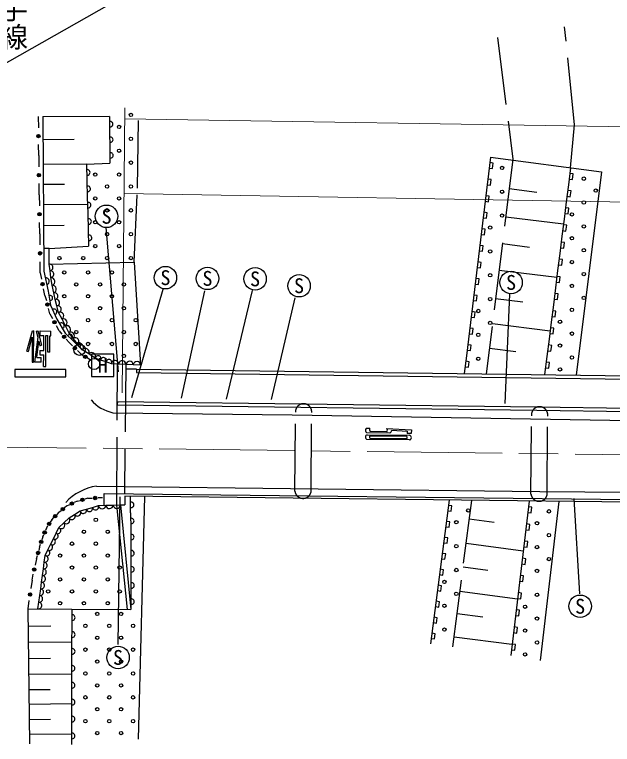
# Model space of a CAD drawing. Units: millimetres, scale not verified. Extents: x 40000 to 680000, y 20000 to 380000.
# Drawn here: x 187035 to 240221, y 255349 to 320236 of the extents above; entities that cross this region are included whole.
import ezdxf
from ezdxf.enums import TextEntityAlignment as Align

# ---------------------------------------------------------------- set-up
doc = ezdxf.new("R2010")
doc.units = ezdxf.units.MM
doc.header["$LTSCALE"] = 1000
doc.linetypes.add('CHAIN', pattern=[18.5, 12, -1.5, 3.5, -1.5])
doc.linetypes.add('DASHED', pattern=[7.5, 6, -1.5])
for name, color, linetype, lineweight in [('M-BGD', 7, 'Continuous', 25), ('M-BGD-EXST', 7, 'Continuous', 25), ('M-BMK', 2, 'CHAIN', 13), ('M-STR-HTXT', 7, 'Continuous', 13), ('M-STR-STRC', 7, 'Continuous', 25)]:
    doc.layers.add(name, color=color, linetype=linetype, lineweight=lineweight)
doc.layers.add('M-BMK-HTXT', color=7, linetype='Continuous')
doc.styles.add('@ＭＳ ゴシック', font='')
doc.styles.add('ＭＳ ゴシック', font='')
doc.styles.get('@ＭＳ ゴシック').set_extended_font_data('@MS Gothic')
doc.styles.get('ＭＳ ゴシック').set_extended_font_data('MS Gothic')

msp = doc.modelspace()

# ---------------------------------------------------------------- linework, layer by layer
at = {"layer": 'M-BGD', "linetype": 'DASHED'}
for p, q in [((236861, 310422), (235972, 319138)), ((229992, 318196), (231371, 307390)), ((197963, 304813), (198081, 312222)), ((236494, 306625), (236861, 310422)), ((231371, 307390), (228998, 288295)), ((197673, 298219), (197963, 304813)), ((196135, 276664), (196184, 289175)), ((196943, 289139), (196800, 277622)), ((211973, 277851), (212020, 284889)), ((213423, 277841), (213470, 284865)), ((232975, 277600), (233016, 284550)), ((234424, 277591), (234466, 284542)), ((226017, 264010), (227705, 277046))]:
    msp.add_line(p, q, dxfattribs=at)
at = {"layer": 'M-BGD'}
for p, q in [((189135, 311173), (189148, 310180)), ((195478, 311188), (189535, 311143)), ((189535, 311170), (189640, 297415)), ((195478, 311188), (195489, 309798)), ((195489, 309798), (195499, 308409)), ((192346, 309118), (189551, 309096)), ((189182, 307698), (189168, 308691)), ((195499, 308409), (195509, 307019)), ((189182, 307698), (189195, 306705)), ((229379, 307564), (229199, 306092)), ((229379, 307564), (239259, 306248)), ((193425, 306926), (189568, 306897)), ((193425, 306926), (195509, 307019)), ((193425, 306926), (193465, 305472)), ((229617, 307037), (229319, 307074)), ((229557, 306547), (229617, 307037)), ((229259, 306583), (229557, 306547)), ((236494, 306625), (236303, 305099)), ((229199, 306092), (229020, 304621)), ((236728, 306079), (236431, 306116)), ((236665, 305570), (236728, 306079)), ((239259, 306248), (237011, 288188)), ((189229, 304223), (189215, 305216)), ((191490, 305135), (189581, 305121)), ((193465, 305472), (193504, 304018)), ((229080, 305111), (229378, 305075)), ((229438, 305566), (229140, 305602)), ((229378, 305075), (229438, 305566)), ((236303, 305099), (236112, 303574)), ((236367, 305608), (236665, 305570)), ((229020, 304621), (228841, 303149)), ((233497, 304433), (231042, 304738)), ((236537, 304553), (236240, 304591)), ((236474, 304045), (236537, 304553)), ((189229, 304223), (189242, 303230)), ((193504, 304018), (193544, 302564)), ((229258, 304094), (228961, 304130)), ((229199, 303603), (229258, 304094)), ((236176, 304082), (236474, 304045)), ((193522, 303360), (189595, 303330)), ((228841, 303149), (228662, 301677)), ((228901, 303640), (229199, 303603)), ((236112, 303574), (235921, 302048)), ((236346, 303028), (236048, 303065)), ((236282, 302519), (236346, 303028)), ((193544, 302564), (193584, 301110)), ((229079, 302622), (228781, 302659)), ((229019, 302132), (229079, 302622)), ((235985, 302557), (236282, 302519)), ((189276, 300748), (189262, 301741)), ((228722, 302168), (229019, 302132)), ((235865, 301600), (230731, 302238)), ((235921, 302048), (235730, 300523)), ((191457, 301482), (189609, 301468)), ((193584, 301110), (193624, 299657)), ((228662, 301677), (228483, 300206)), ((228900, 301151), (228602, 301187)), ((228840, 300660), (228900, 301151)), ((236155, 301503), (235857, 301540)), ((236091, 300994), (236155, 301503)), ((189276, 300748), (189289, 299755)), ((228542, 300696), (228840, 300660)), ((235730, 300523), (235539, 298997)), ((235794, 301031), (236091, 300994)), ((228483, 300206), (228304, 298734)), ((232845, 299540), (230433, 299840)), ((235964, 299977), (235666, 300014)), ((235900, 299469), (235964, 299977)), ((190121, 299429), (189625, 299425)), ((190117, 298051), (190121, 299429)), ((190121, 299429), (193624, 299657)), ((228363, 299225), (228661, 299188)), ((228721, 299679), (228423, 299715)), ((228661, 299188), (228721, 299679)), ((235603, 299506), (235900, 299469)), ((228304, 298734), (228124, 297262)), ((235539, 298997), (235348, 297472)), ((235773, 298452), (235475, 298489)), ((189323, 297273), (189309, 298266)), ((190117, 298051), (197673, 298219)), ((190186, 297457), (190117, 298051)), ((197673, 298219), (198237, 289078)), ((228542, 298207), (228244, 298243)), ((228482, 297717), (228542, 298207)), ((235411, 297980), (235709, 297943)), ((235709, 297943), (235773, 298452)), ((189323, 297273), (189442, 296701)), ((189640, 297415), (190011, 295634)), ((190254, 296863), (190186, 297457)), ((228124, 297262), (227945, 295791)), ((228184, 297753), (228482, 297717)), ((235270, 296851), (230141, 297488)), ((235348, 297472), (235157, 295946)), ((190384, 296178), (190254, 296863)), ((228362, 296736), (228065, 296772)), ((228303, 296245), (228362, 296736)), ((235582, 296926), (235284, 296963)), ((235518, 296418), (235582, 296926)), ((190513, 295492), (190384, 296178)), ((228005, 296281), (228303, 296245)), ((235157, 295946), (234965, 294421)), ((235220, 296455), (235518, 296418)), ((189740, 295270), (189621, 295842)), ((189740, 295270), (189865, 294805)), ((190011, 295634), (190234, 294409)), ((190660, 294913), (190513, 295492)), ((227945, 295791), (227766, 294319)), ((228183, 295264), (227885, 295300)), ((228124, 294773), (228183, 295264)), ((235391, 295401), (235093, 295438)), ((235327, 294892), (235391, 295401)), ((190808, 294334), (190660, 294913)), ((227826, 294810), (228124, 294773)), ((232252, 294677), (229829, 294978)), ((235029, 294929), (235327, 294892)), ((190178, 293642), (190053, 294107)), ((190234, 294409), (190791, 293167)), ((190955, 293755), (190808, 294334)), ((227766, 294319), (227587, 292847)), ((234965, 294421), (234774, 292895)), ((190178, 293642), (190411, 293207)), ((191254, 293156), (190955, 293755)), ((227647, 293338), (227944, 293302)), ((228004, 293792), (227706, 293828)), ((227944, 293302), (228004, 293792)), ((234838, 293404), (235136, 293367)), ((235199, 293875), (234902, 293912)), ((235136, 293367), (235199, 293875)), ((190791, 293167), (191533, 291924)), ((191554, 292557), (191254, 293156)), ((227587, 292847), (227408, 291376)), ((234674, 292095), (229550, 292732)), ((234774, 292895), (234583, 291370)), ((190992, 292118), (190760, 292554)), ((190992, 292118), (191249, 291820)), ((191854, 291958), (191554, 292557)), ((227825, 292320), (227527, 292357)), ((227765, 291830), (227825, 292320)), ((235008, 292350), (234711, 292387)), ((234945, 291841), (235008, 292350)), ((191533, 291924), (192295, 291179)), ((191890, 291075), (191633, 291373)), ((192255, 291450), (191854, 291958)), ((192656, 290942), (192255, 291450)), ((227408, 291376), (227228, 289904)), ((227467, 291866), (227765, 291830)), ((234583, 291370), (234392, 289844)), ((234647, 291878), (234945, 291841)), ((191890, 291075), (192182, 290795)), ((192295, 291179), (193057, 290434)), ((193057, 290434), (192656, 290942)), ((227646, 290849), (227348, 290885)), ((227586, 290358), (227646, 290849)), ((234817, 290824), (234520, 290861)), ((234754, 290316), (234817, 290824)), ((192912, 290094), (192620, 290374)), ((192912, 290094), (193151, 289933)), ((193636, 290061), (193057, 290434)), ((194215, 289688), (193636, 290061)), ((227288, 290394), (227586, 290358)), ((231629, 290259), (229279, 290551)), ((234456, 290353), (234754, 290316)), ((193747, 289530), (193509, 289691)), ((194692, 289525), (194215, 289688)), ((195170, 289363), (194692, 289525)), ((227228, 289904), (227036, 288321)), ((227466, 289377), (227169, 289413)), ((234392, 289844), (234189, 288225)), ((195647, 289200), (195170, 289363)), ((196294, 289170), (195647, 289200)), ((196942, 289139), (196294, 289170)), ((197589, 289109), (196942, 289139)), ((198237, 289078), (197589, 289109)), ((227109, 288923), (227407, 288886)), ((227407, 288886), (227466, 289377)), ((234265, 288827), (234562, 288790)), ((234626, 289299), (234328, 289336)), ((234562, 288790), (234626, 289299)), ((197884, 288712), (196964, 288712)), ((197884, 288712), (197880, 288412)), ((197880, 288412), (265316, 287509)), ((197884, 288712), (265320, 287809)), ((196176, 285831), (196172, 285531)), ((196172, 285531), (233505, 285073)), ((196176, 285831), (233509, 285373)), ((233505, 285073), (321498, 283829)), ((233509, 285373), (321503, 284128)), ((193557, 277243), (193280, 277163)), ((193557, 277243), (193926, 277251)), ((194849, 277269), (194480, 277262)), ((195002, 276600), (195002, 277642)), ((195002, 277642), (254232, 276977)), ((196850, 277414), (196850, 276645)), ((271905, 276519), (196850, 277414)), ((197359, 275932), (197354, 277408)), ((198599, 277393), (198035, 255823)), ((225710, 277070), (224034, 264286)), ((191689, 276554), (191481, 276391)), ((191689, 276554), (191945, 276671)), ((192588, 276964), (192331, 276847)), ((192588, 276964), (192865, 277044)), ((193419, 276263), (193959, 276424)), ((193959, 276424), (194499, 276585)), ((194499, 276585), (195154, 276605)), ((195154, 276605), (195808, 276625)), ((195808, 276625), (196463, 276645)), ((197090, 267332), (196124, 276634)), ((196463, 276645), (196850, 276645)), ((196463, 276645), (197388, 267330)), ((225945, 276557), (225648, 276596)), ((225883, 276084), (225945, 276557)), ((232819, 276985), (231170, 263248)), ((233056, 276441), (232758, 276476)), ((232995, 275932), (233056, 276441)), ((233814, 262813), (235482, 276953)), ((190964, 275986), (190787, 275796)), ((190964, 275986), (191171, 276148)), ((191880, 275482), (192380, 275792)), ((192380, 275792), (192880, 276102)), ((192880, 276102), (193419, 276263)), ((197359, 275932), (197363, 274498)), ((225586, 276123), (225883, 276084)), ((232697, 275968), (232995, 275932)), ((190344, 275322), (190209, 275110)), ((190344, 275322), (190521, 275512)), ((191424, 275051), (191880, 275482)), ((225759, 275137), (225461, 275176)), ((225697, 274664), (225759, 275137)), ((229700, 275077), (227487, 275363)), ((189872, 274580), (189780, 274358)), ((189872, 274580), (190007, 274792)), ((190726, 274125), (190967, 274621)), ((190967, 274621), (191424, 275051)), ((197363, 274498), (197368, 273065)), ((225399, 274703), (225697, 274664)), ((232873, 274914), (232575, 274950)), ((232812, 274406), (232873, 274914)), ((189549, 273803), (189642, 274025)), ((190485, 273628), (190726, 274125)), ((232514, 274441), (232812, 274406)), ((189549, 273803), (189465, 273544)), ((190244, 273132), (190485, 273628)), ((225213, 273282), (225511, 273243)), ((225573, 273717), (225275, 273756)), ((225511, 273243), (225573, 273717)), ((232285, 272539), (227206, 273197)), ((232690, 273388), (232392, 273424)), ((232628, 272879), (232690, 273388)), ((189253, 272895), (189178, 272593)), ((189253, 272895), (189337, 273155)), ((189761, 272140), (190003, 272636)), ((190003, 272636), (190244, 273132)), ((197368, 273065), (197373, 271631)), ((232331, 272915), (232628, 272879)), ((188991, 271839), (189065, 272141)), ((189680, 271547), (189761, 272140)), ((225387, 272296), (225089, 272335)), ((225324, 271823), (225387, 272296)), ((232506, 271862), (232208, 271897)), ((188991, 271839), (188875, 271297)), ((189599, 270955), (189680, 271547)), ((197373, 271631), (197378, 270197)), ((225027, 271862), (225324, 271823)), ((232147, 271389), (232445, 271353)), ((232445, 271353), (232506, 271862)), ((189518, 270362), (189599, 270955)), ((225200, 270876), (224903, 270915)), ((225138, 270402), (225200, 270876)), ((229139, 270816), (226935, 271102)), ((188585, 269942), (188489, 269218)), ((188585, 269942), (188701, 270484)), ((189437, 269770), (189518, 270362)), ((197378, 270197), (197383, 268764)), ((224841, 270441), (225138, 270402)), ((232323, 270335), (232025, 270371)), ((232262, 269827), (232323, 270335)), ((189356, 269177), (189437, 269770)), ((225014, 269455), (224717, 269494)), ((224952, 268982), (225014, 269455)), ((231964, 269862), (232262, 269827)), ((189275, 268585), (189356, 269177)), ((197383, 268764), (197388, 267330)), ((224655, 269021), (224952, 268982)), ((231773, 268273), (226655, 268935)), ((232140, 268809), (231842, 268845)), ((232079, 268300), (232140, 268809)), ((188251, 267407), (188346, 268131)), ((189113, 267399), (189194, 267992)), ((189194, 267992), (189275, 268585)), ((224828, 268035), (224531, 268074)), ((224766, 267562), (224828, 268035)), ((231781, 268336), (232079, 268300)), ((188386, 255411), (188251, 267407)), ((188251, 267407), (192120, 267372)), ((192120, 267372), (192116, 265869)), ((192120, 267372), (197388, 267330)), ((224468, 267601), (224766, 267562)), ((228691, 266668), (226399, 266964)), ((231598, 266810), (231896, 266774)), ((231957, 267283), (231659, 267319)), ((231896, 266774), (231957, 267283)), ((224282, 266180), (224580, 266141)), ((224642, 266615), (224344, 266654)), ((224580, 266141), (224642, 266615)), ((190250, 265857), (188268, 265834)), ((192116, 265869), (192113, 264366)), ((231773, 265757), (231476, 265792)), ((231712, 265248), (231773, 265757)), ((224096, 264760), (224394, 264721)), ((224456, 265194), (224158, 265233)), ((224394, 264721), (224456, 265194)), ((231287, 264219), (226130, 264886)), ((231414, 265284), (231712, 265248)), ((192113, 264443), (188285, 264399)), ((192113, 264366), (192110, 262863)), ((231590, 264230), (231292, 264266)), ((231529, 263721), (231590, 264230)), ((231231, 263757), (231529, 263721)), ((190235, 262983), (188301, 262961)), ((192110, 262863), (192107, 261360)), ((192107, 261605), (188317, 261562)), ((192107, 261360), (192104, 259858)), ((190205, 260215), (188332, 260193)), ((192104, 259858), (192101, 258355)), ((192102, 258944), (188347, 258902)), ((192101, 258355), (192097, 256852)), ((190235, 257551), (188362, 257530)), ((192097, 256852), (192094, 255349)), ((192096, 256257), (188377, 256215))]:
    msp.add_line(p, q, dxfattribs=at)
for centre, radius in [((197387, 311312), 150), ((196327, 310252), 150), ((189158, 309436), 150), ((189158, 309436), 99), ((189158, 309436), 49), ((197387, 309192), 150), ((196327, 308132), 150), ((197387, 307072), 150), ((230404, 306602), 150), ((189205, 305961), 150), ((189205, 305961), 99), ((189205, 305961), 49), ((194207, 306012), 150), ((196327, 306012), 150), ((237679, 305648), 150), ((195267, 304952), 150), ((197387, 304952), 150), ((230404, 304482), 150), ((238739, 304588), 150), ((194207, 303892), 150), ((196327, 303892), 150), ((237679, 303528), 150), ((189252, 302486), 150), ((189252, 302486), 99), ((189252, 302486), 49), ((195267, 302832), 150), ((197387, 302832), 150), ((230404, 302362), 150), ((236619, 302468), 150), ((194207, 301772), 150), ((196327, 301772), 150), ((229344, 301302), 150), ((237679, 301408), 150), ((195267, 300712), 150), ((197387, 300712), 150), ((236619, 300348), 150), ((194207, 299652), 150), ((196327, 299652), 150), ((189299, 299011), 150), ((229344, 299182), 150), ((237679, 299288), 150), ((189299, 299011), 99), ((189299, 299011), 49), ((191027, 298592), 150), ((193147, 298592), 150), ((195267, 298592), 150), ((197387, 298592), 150), ((236619, 298228), 150), ((191458, 297309), 150), ((193578, 297309), 150), ((195698, 297309), 150), ((229344, 297062), 150), ((237679, 297168), 150), ((189531, 296272), 150), ((189531, 296272), 99), ((189531, 296272), 49), ((192518, 296249), 150), ((194638, 296249), 150), ((196758, 296249), 150), ((236619, 296108), 150), ((191458, 295189), 150), ((193578, 295189), 150), ((195698, 295189), 150), ((189959, 294456), 150), ((229344, 294942), 150), ((237679, 295048), 150), ((189959, 294456), 99), ((189959, 294456), 49), ((192518, 294129), 150), ((194638, 294129), 150), ((196758, 294129), 150), ((228284, 293882), 150), ((236619, 293988), 150), ((190585, 292880), 150), ((190585, 292880), 99), ((190585, 292880), 49), ((193578, 293069), 150), ((195698, 293069), 150), ((197818, 293069), 150), ((229344, 292822), 150), ((235559, 292928), 150), ((192518, 292009), 150), ((194638, 292009), 150), ((196758, 292009), 150), ((236619, 291868), 150), ((191441, 291597), 150), ((191441, 291597), 99), ((191441, 291597), 49), ((228284, 291762), 150), ((192401, 290584), 150), ((193578, 290949), 150), ((195698, 290949), 150), ((197818, 290949), 150), ((235559, 290808), 150), ((192401, 290584), 99), ((192401, 290584), 49), ((193330, 289812), 150), ((193330, 289812), 99), ((193330, 289812), 49), ((196758, 289889), 150), ((228284, 289642), 150), ((236619, 289748), 150), ((235559, 288688), 150), ((193072, 277104), 150), ((193072, 277104), 99), ((193072, 277104), 49), ((194203, 277256), 150), ((194203, 277256), 99), ((194203, 277256), 49), ((191326, 276270), 150), ((192138, 276759), 150), ((192138, 276759), 99), ((192138, 276759), 49), ((190654, 275654), 150), ((191326, 276270), 99), ((191326, 276270), 49), ((227395, 276155), 150), ((234573, 276071), 150), ((190654, 275654), 99), ((190654, 275654), 49), ((194263, 275315), 150), ((226335, 275095), 150), ((233513, 275011), 150), ((190108, 274951), 150), ((190108, 274951), 99), ((190108, 274951), 49), ((189711, 274192), 150), ((189711, 274192), 99), ((189711, 274192), 49), ((193203, 274255), 150), ((195323, 274255), 150), ((234573, 273951), 150), ((189401, 273349), 150), ((189401, 273349), 99), ((189401, 273349), 49), ((192143, 273195), 150), ((194263, 273195), 150), ((226335, 272975), 150), ((233513, 272891), 150), ((189122, 272367), 150), ((189122, 272367), 99), ((189122, 272367), 49), ((191083, 272135), 150), ((193203, 272135), 150), ((195323, 272135), 150), ((234573, 271831), 150), ((188788, 270890), 150), ((188788, 270890), 99), ((188788, 270890), 49), ((192143, 271075), 150), ((194263, 271075), 150), ((196383, 271075), 150), ((226335, 270855), 150), ((233513, 270771), 150), ((191083, 270015), 150), ((193203, 270015), 150), ((195323, 270015), 150), ((225275, 269795), 150), ((188418, 268675), 150), ((188418, 268675), 99), ((188418, 268675), 49), ((190023, 268955), 150), ((192143, 268955), 150), ((194263, 268955), 150), ((196383, 268955), 150), ((226335, 268735), 150), ((233513, 268651), 150), ((191083, 267895), 150), ((193203, 267895), 150), ((195323, 267895), 150), ((225275, 267675), 150), ((232453, 267591), 150), ((194394, 266953), 150), ((196514, 266953), 150), ((193334, 265893), 150), ((195454, 265893), 150), ((197574, 265893), 150), ((233513, 266531), 150), ((225275, 265555), 150), ((232453, 265471), 150), ((194394, 264833), 150), ((196514, 264833), 150), ((233513, 264411), 150), ((193334, 263773), 150), ((195454, 263773), 150), ((197574, 263773), 150), ((232453, 263351), 150), ((194394, 262713), 150), ((196514, 262713), 150), ((193334, 261653), 150), ((195454, 261653), 150), ((197574, 261653), 150), ((194394, 260593), 150), ((196514, 260593), 150), ((193334, 259533), 150), ((195454, 259533), 150), ((197574, 259533), 150), ((194394, 258473), 150), ((196514, 258473), 150), ((193334, 257413), 150), ((195454, 257413), 150), ((197574, 257413), 150), ((194394, 256353), 150), ((196514, 256353), 150)]:
    msp.add_circle(centre, radius, dxfattribs=at)
for centre, radius, start, end in [((195544, 310494), 239, 255.76859, 105.07984), ((195554, 309104), 239, 255.77076, 105.08014), ((195565, 307714), 239, 255.76978, 105.07863), ((193497, 306201), 248, 259.4516, 103.69229), ((193537, 304747), 248, 259.4516, 103.69229), ((193576, 303293), 248, 259.45132, 103.69021), ((193616, 301839), 248, 259.45127, 103.69026), ((193656, 300385), 248, 259.4516, 103.69229), ((190152, 297754), 299, 276.39772, 96.76529), ((190221, 297160), 299, 276.39952, 96.7654), ((189823, 296524), 303, 282.37698, 101.16013), ((190267, 296511), 353, 289.30488, 92.088), ((190396, 295825), 353, 289.30488, 92.088), ((190200, 295036), 222, 259.62169, 120.98652), ((190588, 295203), 299, 284.01936, 104.52678), ((190735, 294624), 299, 284.01727, 104.52701), ((190571, 293814), 236, 278.34253, 129.90129), ((190882, 294045), 299, 284.02029, 104.52538), ((191072, 293439), 337, 302.86843, 110.26091), ((191207, 292572), 247, 288.45155, 133.22427), ((191371, 292840), 337, 302.87038, 110.25972), ((191671, 292241), 337, 302.87042, 110.26044), ((192035, 291689), 324, 312.63861, 123.97888), ((191982, 291621), 203, 286.92173, 164.41964), ((192436, 291181), 324, 312.63811, 123.97798), ((192744, 290876), 203, 286.92565, 164.41797), ((192837, 290673), 324, 312.63861, 123.97888), ((193321, 290208), 348, 335.07135, 139.30656), ((193900, 289834), 348, 335.07072, 139.30629), ((194468, 289648), 256, 331.28822, 171.11389), ((194945, 289486), 256, 331.28839, 171.11156), ((195423, 289323), 256, 331.28839, 171.11156), ((195970, 289160), 325, 1.72605, 172.88507), ((196617, 289130), 325, 1.72702, 172.88418), ((197264, 289099), 325, 1.72512, 172.88608), ((197912, 289069), 325, 1.72415, 172.88697), ((193694, 276326), 282, 192.96591, 20.20964), ((194234, 276487), 282, 192.96536, 20.21019), ((194825, 276623), 329, 186.77175, 356.7456), ((195480, 276643), 329, 186.77268, 356.74288), ((196135, 276664), 329, 186.77181, 356.74555), ((197411, 276649), 245, 257.2677, 103.12076), ((192133, 275632), 294, 210.67004, 32.9848), ((192633, 275942), 294, 210.66922, 32.98664), ((193155, 276166), 282, 192.96414, 20.20888), ((191642, 275277), 314, 225.90788, 40.75555), ((197416, 275215), 245, 257.26956, 103.11889), ((190868, 274362), 277, 239.2681, 68.88195), ((191186, 274846), 314, 225.90926, 40.75416), ((190626, 273866), 277, 239.2681, 68.88195), ((197421, 273782), 245, 257.2677, 103.12075), ((190385, 273370), 277, 239.26689, 68.88502), ((189903, 272378), 277, 239.26726, 68.88278), ((190144, 272874), 277, 239.26726, 68.88278), ((197426, 272348), 245, 257.2677, 103.12075), ((189722, 271844), 299, 262.02436, 82.38741), ((189641, 271251), 299, 262.02436, 82.38741), ((189560, 270658), 299, 262.02436, 82.38741), ((197430, 270914), 245, 257.2677, 103.12075), ((189478, 270066), 299, 262.02247, 82.3893), ((189397, 269473), 299, 262.02423, 82.38943), ((197435, 269481), 245, 257.2677, 103.12075), ((189316, 268881), 299, 262.02436, 82.38741), ((189154, 267696), 299, 262.02436, 82.38741), ((189235, 268288), 299, 262.02436, 82.38741), ((197440, 268047), 245, 257.26743, 103.11862), ((192163, 266620), 255, 259.5969, 100.16063), ((192160, 265117), 255, 259.59803, 100.1595), ((192157, 263615), 255, 259.5969, 100.16063), ((192154, 262112), 255, 259.5969, 100.16063), ((192151, 260609), 255, 259.5969, 100.16063), ((192148, 259106), 255, 259.5969, 100.16063), ((192144, 257603), 255, 259.59803, 100.1595), ((192141, 256100), 255, 259.5971, 100.16271)]:
    msp.add_arc(centre, radius, start, end, dxfattribs=at)
at = {"layer": 'M-BGD', "linetype": 'DASHED'}
for centre, radius, start, end in [((212746, 284911), 726, 356.39975, 181.75336), ((233742, 284638), 731, 352.39562, 186.91999), ((212699, 277958), 734, 188.39253, 350.8322), ((233700, 277700), 733, 187.90132, 351.41429)]:
    msp.add_arc(centre, radius, start, end, dxfattribs=at)
at = {"layer": 'M-BGD-EXST'}
for p, q in [((195166, 301317), (196256, 288466)), ((200214, 295783), (197448, 286174)), ((201891, 286136), (203974, 295673)), ((208176, 295709), (205867, 286043)), ((231078, 295390), (230653, 285653)), ((211965, 295068), (209862, 286018)), ((195879, 290053), (193879, 290053)), ((193879, 290053), (193879, 288053)), ((195879, 288053), (195879, 290053)), ((193879, 288053), (195879, 288053)), ((196245, 264239), (196427, 277358)), ((236790, 277217), (237283, 268738))]:
    msp.add_line(p, q, dxfattribs=at)
for centre, radius in [((195216, 302301), 1000), ((200454, 296846), 1000), ((204193, 296781), 1000), ((208431, 296737), 1000), ((231207, 296423), 1000), ((212343, 296129), 1000), ((192809, 290432), 500), ((194115, 289171), 500), ((237350, 267630), 1000), ((196241, 263079), 1000)]:
    msp.add_circle(centre, radius, dxfattribs=at)
at = {"layer": 'M-BMK'}
msp.add_line((267396, 280787), (168791, 281995), dxfattribs=at)
at = {"layer": 'M-STR-HTXT'}
for p, q in [((196838, 311932), (196620, 286597)), ((375646, 308186), (196829, 310960)), ((196772, 304319), (375556, 301263))]:
    msp.add_line(p, q, dxfattribs=at)
at = {"layer": 'M-STR-STRC'}
for p, q in [((136181, 287470), (204438, 326250)), ((188139, 290305), (188614, 292133)), ((188614, 292133), (188753, 292132)), ((188727, 289336), (188753, 292132)), ((188959, 292093), (189093, 292126)), ((188959, 292093), (189089, 291568)), ((189093, 292126), (189415, 290834)), ((189300, 291692), (189301, 292106)), ((189301, 292106), (190270, 292103)), ((190268, 291689), (190270, 292103)), ((188273, 290271), (188609, 291563)), ((188609, 291563), (188589, 289338)), ((189089, 291568), (188809, 289334)), ((189300, 291692), (189629, 291691)), ((189625, 290365), (189629, 291691)), ((189816, 288953), (189825, 291690)), ((189825, 291690), (189986, 291690)), ((189982, 290215), (189986, 291690)), ((190178, 290214), (190182, 291689)), ((190182, 291689), (190268, 291689)), ((189000, 289744), (189182, 291195)), ((189182, 291195), (189280, 290800)), ((189280, 290800), (189415, 290834)), ((188139, 290305), (188273, 290271)), ((189292, 290366), (189290, 289973)), ((189292, 290366), (189625, 290365)), ((190178, 290214), (189982, 290215)), ((189000, 289744), (189398, 289743)), ((189290, 289973), (189624, 289972)), ((189397, 289332), (189398, 289743)), ((189620, 288954), (189624, 289972)), ((188589, 289338), (188727, 289336)), ((189397, 289332), (188809, 289334)), ((189620, 288954), (189816, 288953)), ((191581, 288668), (187061, 288668)), ((187061, 288668), (187061, 288018)), ((191581, 288018), (191581, 288668)), ((187061, 288018), (191581, 288018)), ((195781, 284839), (211730, 284644)), ((211730, 284644), (266476, 283761)), ((218654, 283445), (218310, 283446)), ((220415, 283020), (218373, 283047)), ((220138, 283148), (218679, 283173)), ((220113, 283427), (222337, 283315)), ((220587, 283280), (221968, 283211)), ((221968, 283205), (221964, 282997)), ((222331, 282991), (221964, 282997)), ((222337, 283315), (222331, 282991)), ((222157, 282418), (218375, 282472)), ((218414, 282875), (222164, 282832)), ((221922, 282712), (218647, 282750)), ((218648, 282590), (221920, 282544)), ((194324, 278313), (233753, 277840)), ((233753, 277840), (281043, 277386))]:
    msp.add_line(p, q, dxfattribs=at)
for centre, radius, start, end in [((196547, 288366), 3610, 221.4467, 257.75557), ((218533, 283277), 280, 142.87095, 235.12367), ((218782, 283320), 179, 135.46659, 235.01889), ((220042, 283280), 163, 306.32965, 64.30854), ((220233, 283328), 357, 300.52525, 352.34203), ((218451, 282668), 211, 99.97564, 248.90183), ((218687, 282670), 88.9, 116.47654, 244.21268), ((221860, 282628), 104, 305.66295, 52.70375), ((222121, 282625), 211, 279.91483, 78.07539), ((195048, 273621), 4747, 98.77254, 136.94187)]:
    msp.add_arc(centre, radius, start, end, dxfattribs=at)

# ---------------------------------------------------------------- texts
at = {"layer": 'M-BGD-EXST', "style": 'ＭＳ ゴシック'}
for s, p in [('S', (195216, 302301)), ('S', (200454, 296846)), ('S', (204193, 296781)), ('S', (208431, 296737)), ('S', (212343, 296129)), ('S', (231207, 296423)), ('H', (194879, 289053)), ('S', (237350, 267630)), ('S', (196241, 263079))]:
    msp.add_text(s, height=1320, dxfattribs=at).set_placement(p, align=Align.MIDDLE_CENTER)
at = {"layer": 'M-BMK-HTXT', "style": '@ＭＳ ゴシック'}
msp.add_text('市道大橋沖土手線', height=1833, rotation=270, dxfattribs=at).set_placement((185473, 337018), align=Align.BOTTOM_LEFT)

doc.saveas('drawing.dxf')
